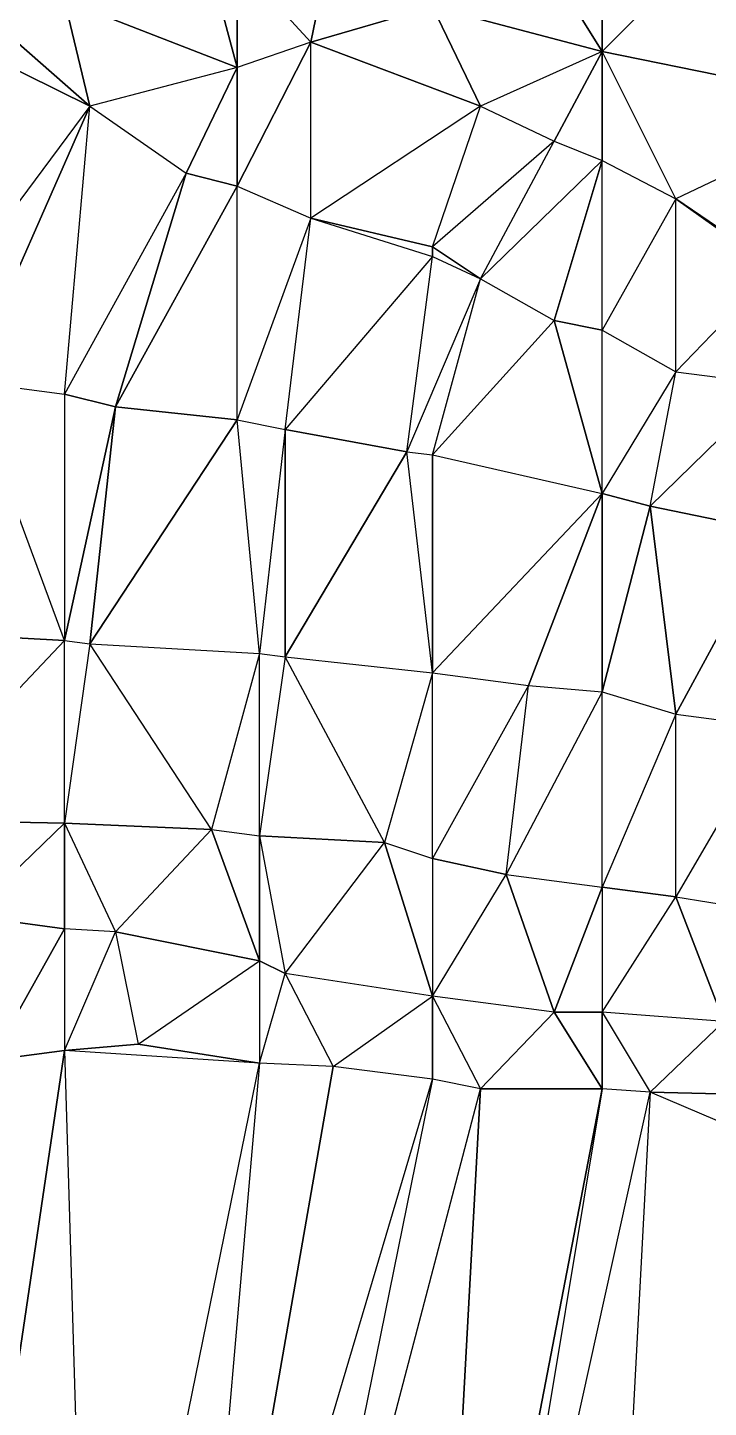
# Model space of a CAD drawing. Header units: metres. Extents: x 121.06818 to 121.07159, y 3.17836 to 3.18313.
# Drawn here: x 121.0686985 to 121.0689112, y 3.1804485 to 3.1808795 of the extents above; entities that cross this region are included whole.
import ezdxf

# ---------------------------------------------------------------- set-up
doc = ezdxf.new("R2010")
doc.units = ezdxf.units.M

msp = doc.modelspace()

# ---------------------------------------------------------------- linework, layer by layer
at = {"layer": 'DELAUNEY10858', "color": 252}
msp.add_3dface([(121.068916, 3.180259, 0.01017), (121.068878, 3.180264, 0.01017), (121.069008, 3.180498, 0.01018)], dxfattribs=at)
at = {"layer": 'DELAUNEY10922', "color": 252}
msp.add_3dface([(121.068878, 3.180264, 0.01017), (121.068832, 3.180271, 0.01017), (121.068893, 3.180547, 0.01018)], dxfattribs=at)
at = {"layer": 'DELAUNEY10956', "color": 252}
msp.add_3dface([(121.068832, 3.180271, 0.01017), (121.068825, 3.180273, 0.01017), (121.068878, 3.180548, 0.01018)], dxfattribs=at)
at = {"layer": 'DELAUNEY11055', "color": 252}
msp.add_3dface([(121.068771, 3.180285, 0.01017), (121.068748, 3.180292, 0.01017), (121.068825, 3.180551, 0.01018)], dxfattribs=at)
at = {"layer": 'DELAUNEY11082', "color": 252}
msp.add_3dface([(121.068748, 3.180292, 0.01017), (121.068718, 3.180296, 0.01017), (121.068771, 3.180556, 0.01018)], dxfattribs=at)
at = {"layer": 'DELAUNEY11143', "color": 252}
msp.add_3dface([(121.068718, 3.180296, 0.01017), (121.068672, 3.180304, 0.01017), (121.06871, 3.18056, 0.01018)], dxfattribs=at)
at = {"layer": 'DELAUNEY11795', "color": 252}
msp.add_3dface([(121.068878, 3.180264, 0.01017), (121.069008, 3.180498, 0.01018), (121.068893, 3.180547, 0.01018)], dxfattribs=at)
at = {"layer": 'DELAUNEY11810', "color": 252}
msp.add_3dface([(121.068825, 3.180273, 0.01017), (121.068771, 3.180285, 0.01017), (121.06884, 3.180548, 0.01018)], dxfattribs=at)
at = {"layer": 'DELAUNEY11871', "color": 252}
msp.add_3dface([(121.068832, 3.180271, 0.01017), (121.068893, 3.180547, 0.01018), (121.068878, 3.180548, 0.01018)], dxfattribs=at)
at = {"layer": 'DELAUNEY11893', "color": 252}
msp.add_3dface([(121.069008, 3.180498, 0.01018), (121.068893, 3.180547, 0.01018), (121.068932, 3.180546, 0.01018)], dxfattribs=at)
at = {"layer": 'DELAUNEY11909', "color": 252}
msp.add_3dface([(121.068771, 3.180285, 0.01017), (121.06884, 3.180548, 0.01018), (121.068825, 3.180551, 0.01018)], dxfattribs=at)
at = {"layer": 'DELAUNEY11910', "color": 252}
msp.add_3dface([(121.068825, 3.180273, 0.01017), (121.06884, 3.180548, 0.01018), (121.068878, 3.180548, 0.01018)], dxfattribs=at)
at = {"layer": 'DELAUNEY11911', "color": 252}
msp.add_3dface([(121.068893, 3.180547, 0.01018), (121.068878, 3.180548, 0.01018), (121.068878, 3.180572, 0.01019)], dxfattribs=at)
at = {"layer": 'DELAUNEY11925', "color": 252}
msp.add_3dface([(121.068878, 3.180548, 0.01018), (121.06884, 3.180548, 0.01018), (121.068863, 3.180572, 0.01019)], dxfattribs=at)
at = {"layer": 'DELAUNEY11950', "color": 252}
msp.add_3dface([(121.068748, 3.180292, 0.01017), (121.068825, 3.180551, 0.01018), (121.068794, 3.180555, 0.01018)], dxfattribs=at)
at = {"layer": 'DELAUNEY11951', "color": 252}
msp.add_3dface([(121.06884, 3.180548, 0.01018), (121.068825, 3.180551, 0.01018), (121.068825, 3.180577, 0.01019)], dxfattribs=at)
at = {"layer": 'DELAUNEY11964', "color": 252}
msp.add_3dface([(121.068748, 3.180292, 0.01017), (121.068794, 3.180555, 0.01018), (121.068771, 3.180556, 0.01018)], dxfattribs=at)
at = {"layer": 'DELAUNEY11982', "color": 252}
msp.add_3dface([(121.068825, 3.180551, 0.01018), (121.068794, 3.180555, 0.01018), (121.068825, 3.180577, 0.01019)], dxfattribs=at)
at = {"layer": 'DELAUNEY11997', "color": 252}
msp.add_3dface([(121.068718, 3.180296, 0.01017), (121.068771, 3.180556, 0.01018), (121.06871, 3.18056, 0.01018)], dxfattribs=at)
at = {"layer": 'DELAUNEY11998', "color": 252}
msp.add_3dface([(121.068794, 3.180555, 0.01018), (121.068771, 3.180556, 0.01018), (121.068779, 3.180584, 0.01019)], dxfattribs=at)
at = {"layer": 'DELAUNEY12016', "color": 252}
msp.add_3dface([(121.068672, 3.180304, 0.01017), (121.068687, 3.180557, 0.01018), (121.06871, 3.18056, 0.01018)], dxfattribs=at)
at = {"layer": 'DELAUNEY12028', "color": 252}
msp.add_3dface([(121.06871, 3.18056, 0.01018), (121.068687, 3.180557, 0.01018), (121.06871, 3.180598, 0.01019)], dxfattribs=at)
at = {"layer": 'DELAUNEY12029', "color": 252}
msp.add_3dface([(121.068771, 3.180556, 0.01018), (121.06871, 3.18056, 0.01018), (121.068733, 3.180562, 0.01018)], dxfattribs=at)
at = {"layer": 'DELAUNEY12030', "color": 252}
msp.add_3dface([(121.068932, 3.180546, 0.01018), (121.068893, 3.180547, 0.01018), (121.068916, 3.180569, 0.01019)], dxfattribs=at)
at = {"layer": 'DELAUNEY12044', "color": 252}
msp.add_3dface([(121.068733, 3.180562, 0.01018), (121.06871, 3.18056, 0.01018), (121.068726, 3.180597, 0.01019)], dxfattribs=at)
at = {"layer": 'DELAUNEY12045', "color": 252}
msp.add_3dface([(121.068771, 3.180556, 0.01018), (121.068733, 3.180562, 0.01018), (121.068771, 3.180588, 0.01019)], dxfattribs=at)
at = {"layer": 'DELAUNEY12713', "color": 252}
msp.add_3dface([(121.068893, 3.180547, 0.01018), (121.068916, 3.180569, 0.01019), (121.068878, 3.180572, 0.01019)], dxfattribs=at)
at = {"layer": 'DELAUNEY12725', "color": 252}
msp.add_3dface([(121.06884, 3.180548, 0.01018), (121.068863, 3.180572, 0.01019), (121.068825, 3.180577, 0.01019)], dxfattribs=at)
at = {"layer": 'DELAUNEY12726', "color": 252}
msp.add_3dface([(121.068878, 3.180548, 0.01018), (121.068863, 3.180572, 0.01019), (121.068878, 3.180572, 0.01019)], dxfattribs=at)
at = {"layer": 'DELAUNEY12784', "color": 252}
msp.add_3dface([(121.068794, 3.180555, 0.01018), (121.068825, 3.180577, 0.01019), (121.068779, 3.180584, 0.01019)], dxfattribs=at)
at = {"layer": 'DELAUNEY12785', "color": 252}
msp.add_3dface([(121.068878, 3.180572, 0.01019), (121.068863, 3.180572, 0.01019), (121.068878, 3.180611, 0.0102)], dxfattribs=at)
at = {"layer": 'DELAUNEY12820', "color": 252}
msp.add_3dface([(121.068771, 3.180556, 0.01018), (121.068779, 3.180584, 0.01019), (121.068771, 3.180588, 0.01019)], dxfattribs=at)
at = {"layer": 'DELAUNEY12821', "color": 252}
msp.add_3dface([(121.068916, 3.180569, 0.01019), (121.068878, 3.180572, 0.01019), (121.068901, 3.180608, 0.0102)], dxfattribs=at)
at = {"layer": 'DELAUNEY12840', "color": 252}
msp.add_3dface([(121.068863, 3.180572, 0.01019), (121.068825, 3.180577, 0.01019), (121.068848, 3.180615, 0.0102)], dxfattribs=at)
at = {"layer": 'DELAUNEY12851', "color": 252}
msp.add_3dface([(121.068733, 3.180562, 0.01018), (121.068771, 3.180588, 0.01019), (121.068726, 3.180597, 0.01019)], dxfattribs=at)
at = {"layer": 'DELAUNEY12868', "color": 252}
msp.add_3dface([(121.068779, 3.180584, 0.01019), (121.068771, 3.180588, 0.01019), (121.068771, 3.180588, 0.01019)], dxfattribs=at)
at = {"layer": 'DELAUNEY12888', "color": 252}
msp.add_3dface([(121.06871, 3.18056, 0.01018), (121.068726, 3.180597, 0.01019), (121.06871, 3.180598, 0.01019)], dxfattribs=at)
at = {"layer": 'DELAUNEY12906', "color": 252}
msp.add_3dface([(121.068687, 3.180557, 0.01018), (121.06868, 3.180602, 0.01019), (121.06871, 3.180598, 0.01019)], dxfattribs=at)
at = {"layer": 'DELAUNEY12907', "color": 252}
msp.add_3dface([(121.068825, 3.180577, 0.01019), (121.068779, 3.180584, 0.01019), (121.06881, 3.180625, 0.0102)], dxfattribs=at)
at = {"layer": 'DELAUNEY12925', "color": 252}
msp.add_3dface([(121.068726, 3.180597, 0.01019), (121.06871, 3.180598, 0.01019), (121.06871, 3.180631, 0.0102)], dxfattribs=at)
at = {"layer": 'DELAUNEY12939', "color": 252}
msp.add_3dface([(121.06871, 3.180598, 0.01019), (121.06868, 3.180602, 0.01019), (121.06871, 3.180631, 0.0102)], dxfattribs=at)
at = {"layer": 'DELAUNEY12940', "color": 252}
msp.add_3dface([(121.068771, 3.180588, 0.01019), (121.068726, 3.180597, 0.01019), (121.068771, 3.180588, 0.01019)], dxfattribs=at)
at = {"layer": 'DELAUNEY12941', "color": 252}
msp.add_3dface([(121.068878, 3.180572, 0.01019), (121.068901, 3.180608, 0.0102), (121.068878, 3.180611, 0.0102)], dxfattribs=at)
at = {"layer": 'DELAUNEY12942', "color": 252}
msp.add_3dface([(121.068916, 3.180569, 0.01019), (121.068901, 3.180608, 0.0102), (121.068932, 3.180603, 0.0102)], dxfattribs=at)
at = {"layer": 'DELAUNEY12959', "color": 252}
msp.add_3dface([(121.068771, 3.180588, 0.01019), (121.068726, 3.180597, 0.01019), (121.068756, 3.180629, 0.0102)], dxfattribs=at)
at = {"layer": 'DELAUNEY12976', "color": 252}
msp.add_3dface([(121.068779, 3.180584, 0.01019), (121.068771, 3.180588, 0.01019), (121.068771, 3.180627, 0.0102)], dxfattribs=at)
at = {"layer": 'DELAUNEY12993', "color": 252}
msp.add_3dface([(121.068825, 3.180577, 0.01019), (121.068848, 3.180615, 0.0102), (121.068825, 3.18062, 0.0102)], dxfattribs=at)
at = {"layer": 'DELAUNEY12994', "color": 252}
msp.add_3dface([(121.068863, 3.180572, 0.01019), (121.068848, 3.180615, 0.0102), (121.068878, 3.180611, 0.0102)], dxfattribs=at)
at = {"layer": 'DELAUNEY13004', "color": 252}
msp.add_3dface([(121.068878, 3.180611, 0.0102), (121.068901, 3.180608, 0.0102), (121.068901, 3.180665, 0.01021)], dxfattribs=at)
at = {"layer": 'DELAUNEY13005', "color": 252}
msp.add_3dface([(121.068901, 3.180608, 0.0102), (121.068932, 3.180603, 0.0102), (121.068932, 3.180661, 0.01021)], dxfattribs=at)
at = {"layer": 'DELAUNEY13022', "color": 252}
msp.add_3dface([(121.068779, 3.180584, 0.01019), (121.06881, 3.180625, 0.0102), (121.068771, 3.180627, 0.0102)], dxfattribs=at)
at = {"layer": 'DELAUNEY13034', "color": 252}
msp.add_3dface([(121.068825, 3.180577, 0.01019), (121.06881, 3.180625, 0.0102), (121.068825, 3.18062, 0.0102)], dxfattribs=at)
at = {"layer": 'DELAUNEY13035', "color": 252}
msp.add_3dface([(121.068848, 3.180615, 0.0102), (121.068878, 3.180611, 0.0102), (121.068878, 3.180672, 0.01021)], dxfattribs=at)
at = {"layer": 'DELAUNEY13044', "color": 252}
msp.add_3dface([(121.06881, 3.180625, 0.0102), (121.068825, 3.18062, 0.0102), (121.068825, 3.180678, 0.01021)], dxfattribs=at)
at = {"layer": 'DELAUNEY13045', "color": 252}
msp.add_3dface([(121.068825, 3.18062, 0.0102), (121.068848, 3.180615, 0.0102), (121.068855, 3.180674, 0.01021)], dxfattribs=at)
at = {"layer": 'DELAUNEY13071', "color": 252}
msp.add_3dface([(121.068726, 3.180597, 0.01019), (121.068756, 3.180629, 0.0102), (121.06871, 3.180631, 0.0102)], dxfattribs=at)
at = {"layer": 'DELAUNEY13072', "color": 252}
msp.add_3dface([(121.068771, 3.180588, 0.01019), (121.068756, 3.180629, 0.0102), (121.068771, 3.180627, 0.0102)], dxfattribs=at)
at = {"layer": 'DELAUNEY13102', "color": 252}
msp.add_3dface([(121.068756, 3.180629, 0.0102), (121.068771, 3.180627, 0.0102), (121.068771, 3.180684, 0.01021)], dxfattribs=at)
at = {"layer": 'DELAUNEY13103', "color": 252}
msp.add_3dface([(121.068771, 3.180627, 0.0102), (121.06881, 3.180625, 0.0102), (121.068779, 3.180683, 0.01021)], dxfattribs=at)
at = {"layer": 'DELAUNEY13136', "color": 252}
msp.add_3dface([(121.06868, 3.180602, 0.01019), (121.06871, 3.180631, 0.0102), (121.068657, 3.180632, 0.0102)], dxfattribs=at)
at = {"layer": 'DELAUNEY13170', "color": 252}
msp.add_3dface([(121.06871, 3.180631, 0.0102), (121.068756, 3.180629, 0.0102), (121.068718, 3.180687, 0.01021)], dxfattribs=at)
at = {"layer": 'DELAUNEY13228', "color": 252}
msp.add_3dface([(121.068657, 3.180632, 0.0102), (121.06871, 3.180631, 0.0102), (121.06871, 3.180688, 0.01021)], dxfattribs=at)
at = {"layer": 'DELAUNEY13239', "color": 252}
msp.add_3dface([(121.068932, 3.180661, 0.01021), (121.068901, 3.180608, 0.0102), (121.068901, 3.180665, 0.01021)], dxfattribs=at)
at = {"layer": 'DELAUNEY13266', "color": 252}
msp.add_3dface([(121.068901, 3.180665, 0.01021), (121.068878, 3.180611, 0.0102), (121.068878, 3.180672, 0.01021)], dxfattribs=at)
at = {"layer": 'DELAUNEY13284', "color": 252}
msp.add_3dface([(121.068901, 3.180665, 0.01021), (121.068932, 3.180661, 0.01021), (121.068932, 3.180722, 0.01022)], dxfattribs=at)
at = {"layer": 'DELAUNEY13297', "color": 252}
msp.add_3dface([(121.068878, 3.180672, 0.01021), (121.068848, 3.180615, 0.0102), (121.068855, 3.180674, 0.01021)], dxfattribs=at)
at = {"layer": 'DELAUNEY13306', "color": 252}
msp.add_3dface([(121.068878, 3.180672, 0.01021), (121.068901, 3.180665, 0.01021), (121.068893, 3.18073, 0.01022)], dxfattribs=at)
at = {"layer": 'DELAUNEY13314', "color": 252}
msp.add_3dface([(121.068855, 3.180674, 0.01021), (121.068825, 3.18062, 0.0102), (121.068825, 3.180678, 0.01021)], dxfattribs=at)
at = {"layer": 'DELAUNEY13315', "color": 252}
msp.add_3dface([(121.068855, 3.180674, 0.01021), (121.068878, 3.180672, 0.01021), (121.068878, 3.180734, 0.01022)], dxfattribs=at)
at = {"layer": 'DELAUNEY13329', "color": 252}
msp.add_3dface([(121.068825, 3.180678, 0.01021), (121.06881, 3.180625, 0.0102), (121.068779, 3.180683, 0.01021)], dxfattribs=at)
at = {"layer": 'DELAUNEY13346', "color": 252}
msp.add_3dface([(121.068825, 3.180678, 0.01021), (121.068855, 3.180674, 0.01021), (121.068878, 3.180734, 0.01022)], dxfattribs=at)
at = {"layer": 'DELAUNEY13365', "color": 252}
msp.add_3dface([(121.068779, 3.180683, 0.01021), (121.068771, 3.180627, 0.0102), (121.068771, 3.180684, 0.01021)], dxfattribs=at)
at = {"layer": 'DELAUNEY13374', "color": 252}
msp.add_3dface([(121.068718, 3.180687, 0.01021), (121.06871, 3.180631, 0.0102), (121.06871, 3.180688, 0.01021)], dxfattribs=at)
at = {"layer": 'DELAUNEY13375', "color": 252}
msp.add_3dface([(121.068771, 3.180684, 0.01021), (121.068756, 3.180629, 0.0102), (121.068718, 3.180687, 0.01021)], dxfattribs=at)
at = {"layer": 'DELAUNEY13381', "color": 252}
msp.add_3dface([(121.068771, 3.180684, 0.01021), (121.068779, 3.180683, 0.01021), (121.068779, 3.180754, 0.01022)], dxfattribs=at)
at = {"layer": 'DELAUNEY13382', "color": 252}
msp.add_3dface([(121.068779, 3.180683, 0.01021), (121.068825, 3.180678, 0.01021), (121.068817, 3.180747, 0.01022)], dxfattribs=at)
at = {"layer": 'DELAUNEY13392', "color": 252}
msp.add_3dface([(121.068657, 3.180691, 0.01021), (121.068657, 3.180632, 0.0102), (121.06871, 3.180688, 0.01021)], dxfattribs=at)
at = {"layer": 'DELAUNEY13411', "color": 252}
msp.add_3dface([(121.068657, 3.180691, 0.01021), (121.06871, 3.180688, 0.01021), (121.06868, 3.180769, 0.01022)], dxfattribs=at)
at = {"layer": 'DELAUNEY13412', "color": 252}
msp.add_3dface([(121.06871, 3.180688, 0.01021), (121.068718, 3.180687, 0.01021), (121.068726, 3.180761, 0.01022)], dxfattribs=at)
at = {"layer": 'DELAUNEY13433', "color": 252}
msp.add_3dface([(121.068718, 3.180687, 0.01021), (121.068771, 3.180684, 0.01021), (121.068764, 3.180757, 0.01022)], dxfattribs=at)
at = {"layer": 'DELAUNEY13571', "color": 252}
msp.add_3dface([(121.068901, 3.180665, 0.01021), (121.068932, 3.180722, 0.01022), (121.068893, 3.18073, 0.01022)], dxfattribs=at)
at = {"layer": 'DELAUNEY13603', "color": 252}
msp.add_3dface([(121.068878, 3.180672, 0.01021), (121.068893, 3.18073, 0.01022), (121.068878, 3.180734, 0.01022)], dxfattribs=at)
at = {"layer": 'DELAUNEY13619', "color": 252}
msp.add_3dface([(121.068893, 3.18073, 0.01022), (121.068932, 3.180722, 0.01022), (121.068932, 3.180768, 0.01023)], dxfattribs=at)
at = {"layer": 'DELAUNEY13645', "color": 252}
msp.add_3dface([(121.068878, 3.180734, 0.01022), (121.068893, 3.18073, 0.01022), (121.068901, 3.180772, 0.01023)], dxfattribs=at)
at = {"layer": 'DELAUNEY13667', "color": 252}
msp.add_3dface([(121.068779, 3.180683, 0.01021), (121.068817, 3.180747, 0.01022), (121.068779, 3.180754, 0.01022)], dxfattribs=at)
at = {"layer": 'DELAUNEY13668', "color": 252}
msp.add_3dface([(121.068825, 3.180678, 0.01021), (121.068817, 3.180747, 0.01022), (121.068825, 3.180746, 0.01022)], dxfattribs=at)
at = {"layer": 'DELAUNEY13677', "color": 252}
msp.add_3dface([(121.068825, 3.180678, 0.01021), (121.068825, 3.180746, 0.01022), (121.068878, 3.180734, 0.01022)], dxfattribs=at)
at = {"layer": 'DELAUNEY13687', "color": 252}
msp.add_3dface([(121.068817, 3.180747, 0.01022), (121.068825, 3.180746, 0.01022), (121.06884, 3.180801, 0.01023)], dxfattribs=at)
at = {"layer": 'DELAUNEY13688', "color": 252}
msp.add_3dface([(121.068825, 3.180746, 0.01022), (121.068878, 3.180734, 0.01022), (121.068863, 3.180788, 0.01023)], dxfattribs=at)
at = {"layer": 'DELAUNEY13699', "color": 252}
msp.add_3dface([(121.068718, 3.180687, 0.01021), (121.068764, 3.180757, 0.01022), (121.068726, 3.180761, 0.01022)], dxfattribs=at)
at = {"layer": 'DELAUNEY13700', "color": 252}
msp.add_3dface([(121.068771, 3.180684, 0.01021), (121.068764, 3.180757, 0.01022), (121.068779, 3.180754, 0.01022)], dxfattribs=at)
at = {"layer": 'DELAUNEY13708', "color": 252}
msp.add_3dface([(121.068779, 3.180754, 0.01022), (121.068817, 3.180747, 0.01022), (121.068825, 3.180808, 0.01023)], dxfattribs=at)
at = {"layer": 'DELAUNEY13717', "color": 252}
msp.add_3dface([(121.068764, 3.180757, 0.01022), (121.068779, 3.180754, 0.01022), (121.068787, 3.18082, 0.01023)], dxfattribs=at)
at = {"layer": 'DELAUNEY13733', "color": 252}
msp.add_3dface([(121.06871, 3.180688, 0.01021), (121.06868, 3.180769, 0.01022), (121.06871, 3.180765, 0.01022)], dxfattribs=at)
at = {"layer": 'DELAUNEY13734', "color": 252}
msp.add_3dface([(121.06871, 3.180688, 0.01021), (121.068726, 3.180761, 0.01022), (121.06871, 3.180765, 0.01022)], dxfattribs=at)
at = {"layer": 'DELAUNEY13735', "color": 252}
msp.add_3dface([(121.068726, 3.180761, 0.01022), (121.068764, 3.180757, 0.01022), (121.068764, 3.18083, 0.01023)], dxfattribs=at)
at = {"layer": 'DELAUNEY13743', "color": 252}
msp.add_3dface([(121.06868, 3.180769, 0.01022), (121.06871, 3.180765, 0.01022), (121.068718, 3.180855, 0.01023)], dxfattribs=at)
at = {"layer": 'DELAUNEY13759', "color": 252}
msp.add_3dface([(121.06871, 3.180765, 0.01022), (121.068726, 3.180761, 0.01022), (121.068748, 3.180834, 0.01023)], dxfattribs=at)
at = {"layer": 'DELAUNEY13798', "color": 252}
msp.add_3dface([(121.068657, 3.180773, 0.01022), (121.06868, 3.180769, 0.01022), (121.068718, 3.180855, 0.01023)], dxfattribs=at)
at = {"layer": 'DELAUNEY13865', "color": 252}
msp.add_3dface([(121.068932, 3.180768, 0.01023), (121.068893, 3.18073, 0.01022), (121.068901, 3.180772, 0.01023)], dxfattribs=at)
at = {"layer": 'DELAUNEY13897', "color": 252}
msp.add_3dface([(121.068901, 3.180772, 0.01023), (121.068878, 3.180734, 0.01022), (121.068878, 3.180785, 0.01023)], dxfattribs=at)
at = {"layer": 'DELAUNEY13898', "color": 252}
msp.add_3dface([(121.068901, 3.180772, 0.01023), (121.068932, 3.180768, 0.01023), (121.068932, 3.180804, 0.01024)], dxfattribs=at)
at = {"layer": 'DELAUNEY13935', "color": 252}
msp.add_3dface([(121.068863, 3.180788, 0.01023), (121.068825, 3.180746, 0.01022), (121.06884, 3.180801, 0.01023)], dxfattribs=at)
at = {"layer": 'DELAUNEY13936', "color": 252}
msp.add_3dface([(121.068863, 3.180788, 0.01023), (121.068878, 3.180734, 0.01022), (121.068878, 3.180785, 0.01023)], dxfattribs=at)
at = {"layer": 'DELAUNEY13952', "color": 252}
msp.add_3dface([(121.068863, 3.180788, 0.01023), (121.068878, 3.180785, 0.01023), (121.068878, 3.180838, 0.01024)], dxfattribs=at)
at = {"layer": 'DELAUNEY13953', "color": 252}
msp.add_3dface([(121.068878, 3.180785, 0.01023), (121.068901, 3.180772, 0.01023), (121.068901, 3.180826, 0.01024)], dxfattribs=at)
at = {"layer": 'DELAUNEY14016', "color": 252}
msp.add_3dface([(121.06884, 3.180801, 0.01023), (121.068817, 3.180747, 0.01022), (121.068825, 3.180808, 0.01023)], dxfattribs=at)
at = {"layer": 'DELAUNEY14017', "color": 252}
msp.add_3dface([(121.06884, 3.180801, 0.01023), (121.068863, 3.180788, 0.01023), (121.068878, 3.180838, 0.01024)], dxfattribs=at)
at = {"layer": 'DELAUNEY14038', "color": 252}
msp.add_3dface([(121.068825, 3.180808, 0.01023), (121.068779, 3.180754, 0.01022), (121.068787, 3.18082, 0.01023)], dxfattribs=at)
at = {"layer": 'DELAUNEY14039', "color": 252}
msp.add_3dface([(121.068825, 3.180808, 0.01023), (121.06884, 3.180801, 0.01023), (121.068825, 3.180811, 0.01023)], dxfattribs=at)
at = {"layer": 'DELAUNEY14075', "color": 252}
msp.add_3dface([(121.068787, 3.18082, 0.01023), (121.068764, 3.180757, 0.01022), (121.068764, 3.18083, 0.01023)], dxfattribs=at)
at = {"layer": 'DELAUNEY14076', "color": 252}
msp.add_3dface([(121.068787, 3.18082, 0.01023), (121.068825, 3.180808, 0.01023), (121.068825, 3.180811, 0.01023)], dxfattribs=at)
at = {"layer": 'DELAUNEY14077', "color": 252}
msp.add_3dface([(121.068932, 3.180804, 0.01024), (121.068901, 3.180772, 0.01023), (121.068901, 3.180826, 0.01024)], dxfattribs=at)
at = {"layer": 'DELAUNEY14116', "color": 252}
msp.add_3dface([(121.068748, 3.180834, 0.01023), (121.068726, 3.180761, 0.01022), (121.068764, 3.18083, 0.01023)], dxfattribs=at)
at = {"layer": 'DELAUNEY14128', "color": 252}
msp.add_3dface([(121.068748, 3.180834, 0.01023), (121.068764, 3.18083, 0.01023), (121.068764, 3.180867, 0.01023)], dxfattribs=at)
at = {"layer": 'DELAUNEY14129', "color": 252}
msp.add_3dface([(121.068764, 3.18083, 0.01023), (121.068787, 3.18082, 0.01023), (121.068787, 3.180875, 0.01023)], dxfattribs=at)
at = {"layer": 'DELAUNEY14136', "color": 252}
msp.add_3dface([(121.068901, 3.180826, 0.01024), (121.068878, 3.180785, 0.01023), (121.068878, 3.180838, 0.01024)], dxfattribs=at)
at = {"layer": 'DELAUNEY14145', "color": 252}
msp.add_3dface([(121.068748, 3.180834, 0.01023), (121.06871, 3.180765, 0.01022), (121.068718, 3.180855, 0.01023)], dxfattribs=at)
at = {"layer": 'DELAUNEY14146', "color": 252}
msp.add_3dface([(121.068901, 3.180826, 0.01024), (121.068932, 3.180804, 0.01024), (121.068932, 3.180805, 0.01024)], dxfattribs=at)
at = {"layer": 'DELAUNEY14182', "color": 252}
msp.add_3dface([(121.068901, 3.180826, 0.01024), (121.068932, 3.180805, 0.01024), (121.068962, 3.180855, 0.01025)], dxfattribs=at)
at = {"layer": 'DELAUNEY14198', "color": 252}
msp.add_3dface([(121.068787, 3.18082, 0.01023), (121.068825, 3.180811, 0.01023), (121.06884, 3.180855, 0.01024)], dxfattribs=at)
at = {"layer": 'DELAUNEY14199', "color": 252}
msp.add_3dface([(121.068825, 3.180811, 0.01023), (121.06884, 3.180801, 0.01023), (121.068863, 3.180844, 0.01024)], dxfattribs=at)
at = {"layer": 'DELAUNEY14214', "color": 252}
msp.add_3dface([(121.068718, 3.180855, 0.01023), (121.068748, 3.180834, 0.01023), (121.068764, 3.180867, 0.01023)], dxfattribs=at)
at = {"layer": 'DELAUNEY14215', "color": 252}
msp.add_3dface([(121.068878, 3.180838, 0.01024), (121.068901, 3.180826, 0.01024), (121.068878, 3.180872, 0.01024)], dxfattribs=at)
at = {"layer": 'DELAUNEY14224', "color": 252}
msp.add_3dface([(121.068878, 3.180838, 0.01024), (121.06884, 3.180801, 0.01023), (121.068863, 3.180844, 0.01024)], dxfattribs=at)
at = {"layer": 'DELAUNEY14241', "color": 252}
msp.add_3dface([(121.068718, 3.180855, 0.01023), (121.068657, 3.180773, 0.01022), (121.068657, 3.180885, 0.01022)], dxfattribs=at)
at = {"layer": 'DELAUNEY14242', "color": 252}
msp.add_3dface([(121.068863, 3.180844, 0.01024), (121.068878, 3.180838, 0.01024), (121.068878, 3.180872, 0.01024)], dxfattribs=at)
at = {"layer": 'DELAUNEY14269', "color": 252}
msp.add_3dface([(121.068863, 3.180844, 0.01024), (121.068825, 3.180811, 0.01023), (121.06884, 3.180855, 0.01024)], dxfattribs=at)
at = {"layer": 'DELAUNEY14308', "color": 252}
msp.add_3dface([(121.068718, 3.180855, 0.01023), (121.068657, 3.180885, 0.01022), (121.068687, 3.180882, 0.01022)], dxfattribs=at)
at = {"layer": 'DELAUNEY14310', "color": 252}
msp.add_3dface([(121.068718, 3.180855, 0.01023), (121.068687, 3.180882, 0.01022), (121.06871, 3.180888, 0.01022)], dxfattribs=at)
at = {"layer": 'DELAUNEY14311', "color": 252}
msp.add_3dface([(121.06884, 3.180855, 0.01024), (121.068863, 3.180844, 0.01024), (121.068878, 3.180872, 0.01024)], dxfattribs=at)
at = {"layer": 'DELAUNEY14355', "color": 252}
msp.add_3dface([(121.06884, 3.180855, 0.01024), (121.068787, 3.18082, 0.01023), (121.068787, 3.180875, 0.01023)], dxfattribs=at)
at = {"layer": 'DELAUNEY14373', "color": 252}
msp.add_3dface([(121.068962, 3.180855, 0.01025), (121.068901, 3.180826, 0.01024), (121.068878, 3.180872, 0.01024)], dxfattribs=at)
at = {"layer": 'DELAUNEY14407', "color": 252}
msp.add_3dface([(121.068764, 3.180867, 0.01023), (121.068764, 3.18083, 0.01023), (121.068787, 3.180875, 0.01023)], dxfattribs=at)
at = {"layer": 'DELAUNEY14408', "color": 252}
msp.add_3dface([(121.06884, 3.180855, 0.01024), (121.068787, 3.180875, 0.01023), (121.068825, 3.180886, 0.01023)], dxfattribs=at)
at = {"layer": 'DELAUNEY14420', "color": 252}
msp.add_3dface([(121.068787, 3.180875, 0.01023), (121.068764, 3.180867, 0.01023), (121.068764, 3.1809, 0.01022)], dxfattribs=at)
at = {"layer": 'DELAUNEY14456', "color": 252}
msp.add_3dface([(121.068764, 3.180867, 0.01023), (121.068718, 3.180855, 0.01023), (121.06871, 3.180888, 0.01022)], dxfattribs=at)
at = {"layer": 'DELAUNEY14462', "color": 252}
msp.add_3dface([(121.068825, 3.180886, 0.01023), (121.068787, 3.180875, 0.01023), (121.068794, 3.180909, 0.01022)], dxfattribs=at)
at = {"layer": 'DELAUNEY14463', "color": 252}
msp.add_3dface([(121.06884, 3.180855, 0.01024), (121.068825, 3.180886, 0.01023), (121.068878, 3.180872, 0.01024)], dxfattribs=at)
at = {"layer": 'DELAUNEY14484', "color": 252}
msp.add_3dface([(121.068962, 3.180855, 0.01025), (121.068878, 3.180872, 0.01024), (121.068916, 3.18091, 0.01024)], dxfattribs=at)
at = {"layer": 'DELAUNEY14494', "color": 252}
msp.add_3dface([(121.068916, 3.18091, 0.01024), (121.068878, 3.180872, 0.01024), (121.068878, 3.180922, 0.01023)], dxfattribs=at)
at = {"layer": 'DELAUNEY14530', "color": 252}
msp.add_3dface([(121.068764, 3.180867, 0.01023), (121.06871, 3.180888, 0.01022), (121.068756, 3.180897, 0.01022)], dxfattribs=at)
at = {"layer": 'DELAUNEY14532', "color": 252}
msp.add_3dface([(121.068764, 3.180867, 0.01023), (121.068756, 3.180897, 0.01022), (121.068764, 3.1809, 0.01022)], dxfattribs=at)
at = {"layer": 'DELAUNEY14559', "color": 252}
msp.add_3dface([(121.068878, 3.180872, 0.01024), (121.068825, 3.180886, 0.01023), (121.068855, 3.180909, 0.01023)], dxfattribs=at)
at = {"layer": 'DELAUNEY14561', "color": 252}
msp.add_3dface([(121.068878, 3.180872, 0.01024), (121.068855, 3.180909, 0.01023), (121.068878, 3.180922, 0.01023)], dxfattribs=at)
at = {"layer": 'DELAUNEY14569', "color": 252}
msp.add_3dface([(121.068787, 3.180875, 0.01023), (121.068764, 3.1809, 0.01022), (121.068794, 3.180909, 0.01022)], dxfattribs=at)

doc.saveas('drawing.dxf')
